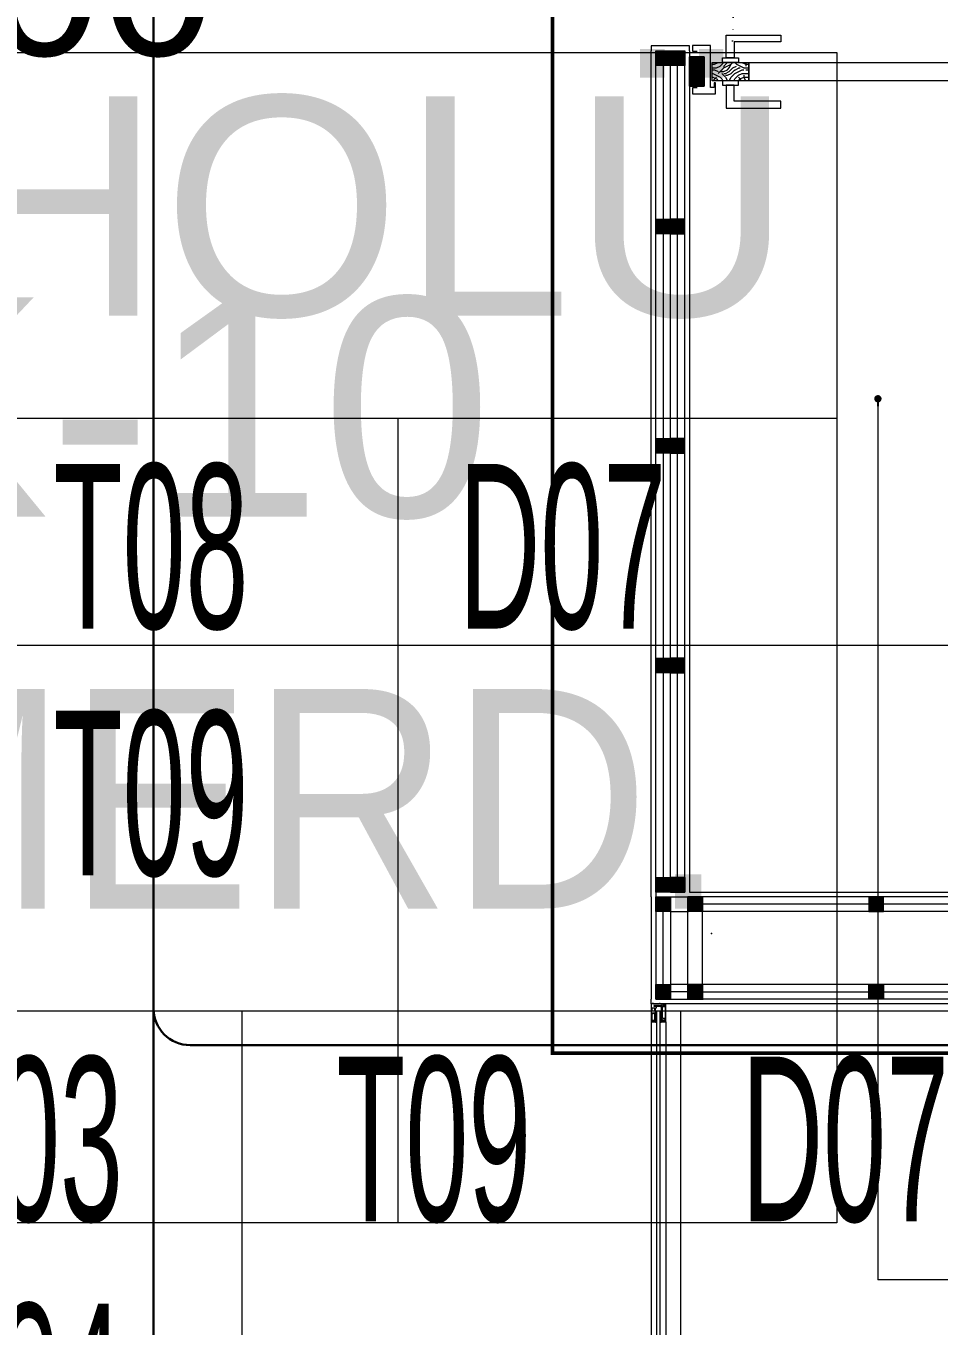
# Model space of a CAD drawing. Extents: x -9059 to 11889, y -1514 to 6575.
# Drawn here: x 3233.1 to 3482.8, y 3271.8 to 3627.2 of the extents above; entities that cross this region are included whole.
import ezdxf
from ezdxf.enums import TextEntityAlignment as Align

# ---------------------------------------------------------------- set-up
doc = ezdxf.new("R2010")
doc.units = 0
doc.header["$LTSCALE"] = 25
doc.header["$MEASUREMENT"] = 0
doc.linetypes.add('DOT2', pattern=[0.125, 0, -0.125])
doc.linetypes.add('HIDDEN2', pattern=[4.7625, 3.175, -1.5875])
doc.layers.get('0').update_dxf_attribs({"color": 9, "lineweight": 9})
for name, color, linetype, lineweight in [('06C', 9, 'Continuous', 9), ('06D', 9, 'Continuous', 9), ('09', 9, 'Continuous', 9), ('10', 9, 'Continuous', 9), ('11', 9, 'Continuous', 9), ('12', 9, 'Continuous', 9), ('15', 9, 'Continuous', 9), ('20', 9, 'DOT2', 9), ('21', 9, 'Continuous', 9), ('21 @ 20', 9, 'Continuous', 9), ('21_mahal200', 9, 'Continuous', 9), ('21_mahal200 @ 20', 9, 'Continuous', 9), ('33', 9, 'BATTING', 9), ('40A', 9, 'Continuous', 9), ('DATA TAVAN', 160, 'Continuous', 30)]:
    doc.layers.add(name, color=color, linetype=linetype, lineweight=lineweight)
doc.styles.add('Arial', font='arial.ttf', dxfattribs={"height": 2.5})
doc.styles.add('MuuM_TEXT-STANDART', font='ARIALN.TTF')
doc.linetypes.add('BATTING', pattern='A,0.0001,-0.1,[134,ltypeshp.shx,S=0.1,R=0,X=-0.1,Y=0],-0.2,[134,ltypeshp.shx,S=0.1,R=180,X=0.1,Y=0],-0.1', length=0.4001)
doc.dimstyles.new('MuuM_Annotative', dxfattribs={"dimscale": 0.1, "dimtxt": 2, "dimasz": 1, "dimexe": 1, "dimexo": 1, "dimgap": 1, "dimtad": 1, "dimdec": 1, "dimrnd": 0.5, "dimdsep": 46, "dimtxsty": 'MuuM_TEXT-STANDART', "dimblk": 'ARCHTICK', "dimcen": 0, "dimdle": 0.15, "dimclrd": 256, "dimclre": 256, "dimclrt": 256, "dimadec": 0, "dimazin": 0, "dimtfac": 5, "dimtdec": 1, "dimtix": 1, "dimtmove": 2, "dimatfit": 3, "dimldrblk": 'DOT', "dimfxl": 3, "dimfxlon": 1, "dimtolj": 1, "dimlwd": -1, "dimlwe": -1, "dimarcsym": 0})
pattern_1 = [(315, (11290.76135, -1147.90939), (-0.0883883476, -0.0883883476), []), (225, (11290.76135, -1147.90939), (-0.0883883476, 0.0883883476), [])]

# ---------------------------------------------------------------- blocks, each defined once
blk = doc.blocks.new('_ArchTick')
at = {"color": 0, "linetype": 'ByBlock', "const_width": 0.15}
blk.add_lwpolyline([(-0.5, -0.5), (0.5, 0.5)], dxfattribs=at)
blk = doc.blocks.new('_Dot')
at = {"color": 0, "linetype": 'ByBlock', "lineweight": -2}
blk.add_line((-0.5, 0), (-1, 0), dxfattribs=at)
at = {"color": 0, "linetype": 'ByBlock', "const_width": 0.5}
blk.add_lwpolyline([(-0.25, 0, 1), (0.25, 0, 1)], format="xyb", close=True, dxfattribs=at)
blk = doc.blocks.new('0a_roomno2')
blk.add_lwpolyline([(30, -16), (0, -16), (0, 0), (30, 0)], close=True)
for points in [[(0, 0), (30, 0)], [(0, -5), (30, -5)], [(18, -5), (18, -16)], [(24, -5), (24, -16)]]:
    blk.add_lwpolyline(points)
at = {"layer": '40A'}
blk.add_lwpolyline([(0, 0), (30, 0)], dxfattribs=at)
at = {"style": 'Arial'}
blk.add_attdef('ODANO', (0, 1.505), '', height=3, dxfattribs=at)
blk.add_attdef('MEKANADI', text='', height=3, dxfattribs=at).set_placement((0.525, -4.75), align=Align.BOTTOM_LEFT)
at = {"style": 'MuuM_TEXT-STANDART', "width": 0.6}
for tag, p in [('YER01', (15, -7)), ('TAVAN01', (20.625, -7)), ('DUVAR01', (26.25, -7)), ('YER02', (15, -10.375)), ('TAVAN02', (20.625, -10.375)), ('DUVAR02', (26.25, -10.375)), ('YER03', (15, -13.75)), ('TAVAN03', (20.625, -13.75)), ('DUVAR03', (26.25, -13.75))]:
    blk.add_attdef(tag, text='', height=2.25, dxfattribs=at).set_placement(p, align=Align.MIDDLE_CENTER)
at = {"style": 'MuuM_TEXT-STANDART'}
blk.add_attdef('M2', text='', height=2.25, dxfattribs=at).set_placement((1.323, -7.805), align=Align.MIDDLE_LEFT)
at = {"style": 'MuuM_TEXT-STANDART', "width": 0.6}
blk.add_attdef('TEMIZTAVANYUKSEKLIGI', text='', height=2.25, dxfattribs=at).set_placement((2.7, -13.162), align=Align.MIDDLE_LEFT)
blk = doc.blocks.new('*U1263')
at = {"layer": '21_mahal200 @ 20'}
ref = blk.add_blockref('0a_roomno2', (2854.81, 3619.96), dxfattribs=dict(at, xscale=20, yscale=20, zscale=20))
ref.add_attrib('MEKANADI', 'YANGIN HOLÜ', dxfattribs={"layer": '0', "height": 60, "style": 'Arial'}).set_placement((2865.31, 3529.96), align=Align.BOTTOM_LEFT)
ref.add_attrib('TAVAN01', 'T08', dxfattribs={"layer": '0', "height": 45, "style": 'MuuM_TEXT-STANDART', "width": 0.6}).set_placement((3267.31, 3484.96), align=Align.MIDDLE_CENTER)
ref.add_attrib('DUVAR01', 'D07', dxfattribs={"layer": '0', "height": 45, "style": 'MuuM_TEXT-STANDART', "width": 0.6}).set_placement((3379.81, 3484.96), align=Align.MIDDLE_CENTER)
ref.add_attrib('TAVAN02', 'T09', dxfattribs={"layer": '0', "height": 45, "style": 'MuuM_TEXT-STANDART', "width": 0.6}).set_placement((3267.31, 3417.46), align=Align.MIDDLE_CENTER)
blk = doc.blocks.new('0a_elevationtarget-p')
at = {"style": 'Arial'}
blk.add_attdef('BITMISKOT', text='', height=2, dxfattribs=at).set_placement((4.5, 0), align=Align.BOTTOM_LEFT)
blk.add_attdef('KABAKOT', text='', height=2, dxfattribs=at).set_placement((4.5, -0.592), align=Align.TOP_LEFT)
blk = doc.blocks.new('*U1268')
at = {"layer": '21 @ 20'}
ref = blk.add_blockref('0a_elevationtarget-p', (2946.77, 3670.96), dxfattribs=dict(at, xscale=20, yscale=20, zscale=20))
ref.add_attrib('KABAKOT', 'KK -%%p0.00', dxfattribs={"layer": '0', "height": 40, "style": 'Arial'}).set_placement((3036.77, 3659.12), align=Align.TOP_LEFT)
blk = doc.blocks.new('prf-10x10')
h = blk.add_hatch(color=255)
h.dxf.hatch_style = 1
h.paths.add_polyline_path([(-5, -5), (5, -5), (5, 5), (-5, 5)])
at = {"layer": '10'}
blk.add_lwpolyline([(-5, -5), (5, -5), (5, 5), (-5, 5)], close=True, dxfattribs=at)
blk = doc.blocks.new('*U984')
at = {"layer": '06D'}
for points in [[(0, 4), (28, 4)], [(0, 0), (28, 0)]]:
    blk.add_lwpolyline(points, dxfattribs=at)
at = {"layer": '11'}
blk.add_lwpolyline([(0, 5.25), (28, 5.25)], dxfattribs=at)
at = {"layer": '10', "xscale": 0.4, "yscale": 0.4, "rotation": 270}
for p in [(2, 2), (26, 2)]:
    blk.add_blockref('prf-10x10', p, dxfattribs=at)
blk = doc.blocks.new('p-profil-birim')
h = blk.add_hatch(color=255)
h.dxf.hatch_style = 1
h.paths.add_polyline_path([(0, 0), (10, 0), (10, 10), (0, 10)])
blk.add_lwpolyline([(0, 0), (10, 0), (10, 10), (0, 10)], close=True)
at = {"layer": '10'}
for points in [[(0, 10), (10, 10), (10, 0), (0, 0)], [(0, 10), (10, 10), (10, 0), (0, 0)], [(0, 0), (10, 0), (10, 10), (0, 10)], [(0.5, 9.5), (9.5, 9.5), (9.5, 0.5), (0.5, 0.5)]]:
    blk.add_lwpolyline(points, close=True, dxfattribs=at)
blk = doc.blocks.new('p-kapı kolu')
for points in [[(2.2, 0), (2.2, -1.25), (-2.2, -1.25), (-2.2, 0), (2.2, 0)], [(1.225, -1.25), (1.225, -7.5), (-13.775, -7.5), (-13.775, -5.625), (-1.025, -5.625), (-1.025, -5.625), (-1.025, -1.25), (1.225, -1.25)]]:
    blk.add_lwpolyline(points)
blk = doc.blocks.new('P-AH-01-1001')
at = {"layer": '09'}
h = blk.add_hatch(dxfattribs=at)
h.set_pattern_fill('LOGEND', color=256, scale=10, style=0)
h.set_pattern_definition([(2e-15, (-99162.212, -3118.098), (10, 10), [3, -7]), (2e-15, (-99162.212, -3117.598), (10, 10), [3, -7]), (2e-15, (-99161.712, -3116.598), (10, 10), [2, -8]), (2e-15, (-99161.212, -3115.598), (10, 10), [1.5, -8.5]), (2e-15, (-99161.212, -3114.598), (10, 10), [1, -9]), (2e-15, (-99163.712, -3113.598), (10, 10), [0.5, -2.5, 0.5, -6.5]), (2e-15, (-99162.212, -3113.098), (10, 10), [0.5, -4, 1.5, -4]), (2e-15, (-99160.212, -3112.598), (10, 10), [0.5, -0.5, 0.5, -8.5]), (2e-15, (-99160.712, -3112.098), (10, 10), [0.5, -9.5]), (2e-15, (-99161.212, -3111.098), (10, 10), [1.5, -8.5]), (2e-15, (-99161.212, -3110.098), (10, 10), [2, -8]), (2e-15, (-99161.712, -3109.098), (10, 10), [2.5, -3, 0.5, -4]), (90, (-99165.712, -3115.098), (-10, 10), [0.5, -1, 2.5, -6]), (90, (-99165.212, -3114.098), (-10, 10), [0.5, -0.5, 1.5, -7.5]), (90, (-99164.712, -3110.098), (-10, 10), [1, -9]), (90, (-99164.212, -3114.098), (-10, 10), [2, -3, 0.5, -4.5]), (90, (-99163.712, -3108.598), (-10, 10), [0.5, -9.5]), (90, (-99163.212, -3113.598), (-10, 10), [1.5, -8.5]), (90, (-99162.212, -3113.098), (-10, 10), [1, -9]), (90, (-99161.212, -3113.098), (-10, 10), [0.5, -1.5, 1.5, -6.5]), (90, (-99160.712, -3112.598), (-10, 10), [0.5, -9.5]), (90, (-99160.212, -3114.598), (-10, 10), [1.4, -8.6]), (90, (-99159.712, -3116.598), (-10, 10), [1, -9]), (90, (-99158.712, -3112.598), (-10, 10), [0.5, -9.5]), (90, (-99157.712, -3113.098), (-10, 10), [1.5, -8.5]), (90, (-99156.712, -3113.098), (-10, 10), [1.5, -8.5]), (45, (-99158.212, -3117.0976), (1e-15, 10), [0.7071, -0.7071, 0.7071, -12.0208356]), (45, (-99160.212, -3114.5976), (1e-15, 10), [1.4142, -12.7279356]), (45, (-99164.212, -3109.5976), (1e-15, 10), [1.4142, -12.7279356]), (45, (-99162.212, -3112.0976), (1e-15, 10), [1.4142, -12.7279356]), (45, (-99161.712, -3114.0976), (1e-15, 10), [1.4142, -12.7279356]), (45, (-99158.712, -3116.0976), (1e-15, 10), [1.4142, -12.7279356]), (45, (-99159.712, -3115.5976), (1e-15, 10), [2.12132, -12.0208156]), (45, (-99162.712, -3111.0976), (1e-15, 10), [0.7071, -13.4350356]), (45, (-99163.212, -3110.0976), (1e-15, 10), [0.7071, -13.4350356]), (45, (-99159.212, -3110.0976), (1e-15, 10), [0.7071, -13.4350356]), (45, (-99163.212, -3115.0976), (1e-15, 10), [0.7071, -13.4350356]), (45, (-99157.712, -3111.5976), (1e-15, 10), [0.7071, -13.4350356]), (45, (-99161.212, -3112.5976), (1e-15, 10), [0.7071, -13.4350356]), (45, (-99160.212, -3111.5976), (1e-15, 10), [0.7071, -13.4350356]), (135, (-99160.712, -3113.5976), (-10, 1e-15), [0.7071, -0.7071, 2.12132, -10.6066156]), (135, (-99159.212, -3113.5976), (-10, 1e-15), [0.7071, -13.4350356]), (135, (-99159.212, -3117.0976), (-10, 1e-15), [0.7071, -13.4350356]), (135, (-99161.212, -3114.5976), (-10, 1e-15), [0.7071, -13.4350356]), (135, (-99159.712, -3112.5976), (-10, 1e-15), [0.7071, -13.4350356]), (135, (-99162.212, -3115.0976), (-10, 1e-15), [0.7071, -13.4350356]), (135, (-99158.212, -3115.0976), (-10, 1e-15), [0.7071, -13.4350356]), (135, (-99165.212, -3118.0976), (-10, 1e-15), [0.7071, -13.4350356]), (135, (-99164.712, -3117.5976), (-10, 1e-15), [1.4142, -12.7279356]), (135, (-99164.212, -3117.0976), (-10, 1e-15), [1.4142, -12.7279356]), (135, (-99163.212, -3117.0976), (-10, 1e-15), [1.4142, -12.7279356]), (135, (-99162.712, -3116.0976), (-10, 1e-15), [1.4142, -12.7279356]), (135, (-99158.712, -3112.0976), (-10, 1e-15), [1.4142, -12.7279356]), (135, (-99156.712, -3117.0976), (-10, 1e-15), [1.4142, -12.7279356]), (135, (-99156.212, -3109.0976), (-10, 1e-15), [1.4142, -12.7279356]), (135, (-99156.212, -3110.0976), (-10, 1e-15), [1.4142, -12.7279356]), (135, (-99157.212, -3110.5976), (-10, 1e-15), [1.4142, -12.7279356]), (135, (-99164.212, -3110.5976), (-10, 1e-15), [2.12132, -12.0208156]), (135, (-99157.712, -3111.5976), (-10, 1e-15), [2.12132, -12.0208156]), (26.565051, (-99163.212, -3108.5976), (10, 4e-09), [1.118, -21.2426798]), (26.565051, (-99163.212, -3113.5976), (10, 4e-09), [1.118, -21.2426798]), (26.565051, (-99162.212, -3110.5976), (10, 4e-09), [1.118, -21.2426798]), (26.565051, (-99159.212, -3117.5976), (10, 4e-09), [1.118, -21.2426798]), (26.565051, (-99159.712, -3116.5976), (10, 4e-09), [1.118, -21.2426798]), (26.565051, (-99162.712, -3114.5976), (10, 4e-09), [1.118, -21.2426798]), (26.565051, (-99162.712, -3109.5976), (10, 4e-09), [1.118, -21.2426798]), (26.565051, (-99159.712, -3112.5976), (10, 4e-09), [2.236, -20.1246798]), (63.434949, (-99159.712, -3111.0976), (5e-10, 10), [1.118, -21.2426798]), (63.434949, (-99158.212, -3114.0976), (5e-10, 10), [1.118, -21.2426798]), (63.434949, (-99163.212, -3112.0976), (5e-10, 10), [1.118, -21.2426798]), (63.434949, (-99165.212, -3111.5976), (5e-10, 10), [1.118, -21.2426798]), (63.434949, (-99159.212, -3113.5976), (5e-10, 10), [1.118, -21.2426798]), (63.434949, (-99160.212, -3113.5976), (5e-10, 10), [1.118, -21.2426798]), (63.434949, (-99164.212, -3112.0976), (5e-10, 10), [2.236, -20.1246798]), (63.434949, (-99156.712, -3115.5976), (5e-10, 10), [2.236, -20.1246798]), (63.434949, (-99157.712, -3115.0976), (5e-10, 10), [2.236, -20.1246798]), (116.565051, (-99165.712, -3116.5976), (-4e-09, 10), [1.118, -21.2426798]), (116.565051, (-99165.712, -3111.0976), (-4e-09, 10), [1.118, -21.2426798]), (116.565051, (-99163.712, -3118.0976), (-4e-09, 10), [1.118, -21.2426798]), (116.565051, (-99164.712, -3109.0976), (-4e-09, 10), [1.118, -21.2426798]), (116.565051, (-99163.712, -3115.0976), (-4e-09, 10), [1.118, -21.2426798]), (116.565051, (-99161.712, -3114.0976), (-4e-09, 10), [1.118, -21.2426798]), (116.565051, (-99160.712, -3112.0976), (-4e-09, 10), [1.118, -21.2426798]), (116.565051, (-99165.212, -3116.0976), (3.21e-06, 10.0000016), [1.118, -21.2426798]), (116.565051, (-99162.712, -3114.5976), (-4e-09, 10), [1.118, -21.2426798]), (116.565051, (-99159.712, -3115.5976), (-4e-09, 10), [1.118, -21.2426798]), (116.565051, (-99158.712, -3114.5976), (-4e-09, 10), [1.118, -21.2426798]), (116.565051, (-99156.712, -3111.5976), (-4e-09, 10), [1.118, -21.2426798]), (116.565051, (-99164.212, -3108.5976), (-4e-09, 10), [1.118, -21.2426798]), (116.565051, (-99165.712, -3109.0976), (-4e-09, 10), [2.236, -20.1246798]), (116.565051, (-99164.212, -3116.0976), (-4e-09, 10), [2.236, -20.1246798]), (153.434949, (-99165.712, -3117.5976), (-10, 5e-10), [1.118, -21.2426798]), (153.434949, (-99157.212, -3118.0976), (-10, 5e-10), [1.118, -21.2426798]), (153.434949, (-99157.712, -3113.0976), (-10, 5e-10), [1.118, -21.2426798]), (153.434949, (-99161.712, -3116.5976), (-10, 5e-10), [1.118, -21.2426798]), (153.434949, (-99162.212, -3117.5976), (-10, 5e-10), [1.118, -21.2426798]), (153.434949, (-99161.212, -3115.5976), (-10, 5e-10), [1.118, -21.2426798]), (153.434949, (-99158.212, -3109.5976), (-10, 5e-10), [1.118, -21.2426798]), (153.434949, (-99157.212, -3109.0976), (-10, 5e-10), [2.236, -20.1246798])])
h.paths.add_polyline_path([(3.3, -4.8), (-1.7, -4.8), (-1.7, -14.8), (3.3, -14.8)])
h = blk.add_hatch(dxfattribs=at)
h.set_pattern_fill('LOGEND', color=256, scale=10, style=0)
h.set_pattern_definition([(2e-15, (-99162.212, -3205.098), (10, 10), [3, -7]), (2e-15, (-99162.212, -3204.598), (10, 10), [3, -7]), (2e-15, (-99161.712, -3203.598), (10, 10), [2, -8]), (2e-15, (-99161.212, -3202.598), (10, 10), [1.5, -8.5]), (2e-15, (-99161.212, -3201.598), (10, 10), [1, -9]), (2e-15, (-99163.712, -3200.598), (10, 10), [0.5, -2.5, 0.5, -6.5]), (2e-15, (-99162.212, -3200.098), (10, 10), [0.5, -4, 1.5, -4]), (2e-15, (-99160.212, -3199.598), (10, 10), [0.5, -0.5, 0.5, -8.5]), (2e-15, (-99160.712, -3199.098), (10, 10), [0.5, -9.5]), (2e-15, (-99161.212, -3198.098), (10, 10), [1.5, -8.5]), (2e-15, (-99161.212, -3197.098), (10, 10), [2, -8]), (2e-15, (-99161.712, -3196.098), (10, 10), [2.5, -3, 0.5, -4]), (90, (-99165.712, -3202.098), (-10, 10), [0.5, -1, 2.5, -6]), (90, (-99165.212, -3201.098), (-10, 10), [0.5, -0.5, 1.5, -7.5]), (90, (-99164.712, -3197.098), (-10, 10), [1, -9]), (90, (-99164.212, -3201.098), (-10, 10), [2, -3, 0.5, -4.5]), (90, (-99163.712, -3195.598), (-10, 10), [0.5, -9.5]), (90, (-99163.212, -3200.598), (-10, 10), [1.5, -8.5]), (90, (-99162.212, -3200.098), (-10, 10), [1, -9]), (90, (-99161.212, -3200.098), (-10, 10), [0.5, -1.5, 1.5, -6.5]), (90, (-99160.712, -3199.598), (-10, 10), [0.5, -9.5]), (90, (-99160.212, -3201.598), (-10, 10), [1.4, -8.6]), (90, (-99159.712, -3203.598), (-10, 10), [1, -9]), (90, (-99158.712, -3199.598), (-10, 10), [0.5, -9.5]), (90, (-99157.712, -3200.098), (-10, 10), [1.5, -8.5]), (90, (-99156.712, -3200.098), (-10, 10), [1.5, -8.5]), (45, (-99158.212, -3204.0976), (1e-15, 10), [0.7071, -0.7071, 0.7071, -12.0208356]), (45, (-99160.212, -3201.5976), (1e-15, 10), [1.4142, -12.7279356]), (45, (-99164.212, -3196.5976), (1e-15, 10), [1.4142, -12.7279356]), (45, (-99162.212, -3199.0976), (1e-15, 10), [1.4142, -12.7279356]), (45, (-99161.712, -3201.0976), (1e-15, 10), [1.4142, -12.7279356]), (45, (-99158.712, -3203.0976), (1e-15, 10), [1.4142, -12.7279356]), (45, (-99159.712, -3202.5976), (1e-15, 10), [2.12132, -12.0208156]), (45, (-99162.712, -3198.0976), (1e-15, 10), [0.7071, -13.4350356]), (45, (-99163.212, -3197.0976), (1e-15, 10), [0.7071, -13.4350356]), (45, (-99159.212, -3197.0976), (1e-15, 10), [0.7071, -13.4350356]), (45, (-99163.212, -3202.0976), (1e-15, 10), [0.7071, -13.4350356]), (45, (-99157.712, -3198.5976), (1e-15, 10), [0.7071, -13.4350356]), (45, (-99161.212, -3199.5976), (1e-15, 10), [0.7071, -13.4350356]), (45, (-99160.212, -3198.5976), (1e-15, 10), [0.7071, -13.4350356]), (135, (-99160.712, -3200.5976), (-10, 1e-15), [0.7071, -0.7071, 2.12132, -10.6066156]), (135, (-99159.212, -3200.5976), (-10, 1e-15), [0.7071, -13.4350356]), (135, (-99159.212, -3204.0976), (-10, 1e-15), [0.7071, -13.4350356]), (135, (-99161.212, -3201.5976), (-10, 1e-15), [0.7071, -13.4350356]), (135, (-99159.712, -3199.5976), (-10, 1e-15), [0.7071, -13.4350356]), (135, (-99162.212, -3202.0976), (-10, 1e-15), [0.7071, -13.4350356]), (135, (-99158.212, -3202.0976), (-10, 1e-15), [0.7071, -13.4350356]), (135, (-99165.212, -3205.0976), (-10, 1e-15), [0.7071, -13.4350356]), (135, (-99164.712, -3204.5976), (-10, 1e-15), [1.4142, -12.7279356]), (135, (-99164.212, -3204.0976), (-10, 1e-15), [1.4142, -12.7279356]), (135, (-99163.212, -3204.0976), (-10, 1e-15), [1.4142, -12.7279356]), (135, (-99162.712, -3203.0976), (-10, 1e-15), [1.4142, -12.7279356]), (135, (-99158.712, -3199.0976), (-10, 1e-15), [1.4142, -12.7279356]), (135, (-99156.712, -3204.0976), (-10, 1e-15), [1.4142, -12.7279356]), (135, (-99156.212, -3196.0976), (-10, 1e-15), [1.4142, -12.7279356]), (135, (-99156.212, -3197.0976), (-10, 1e-15), [1.4142, -12.7279356]), (135, (-99157.212, -3197.5976), (-10, 1e-15), [1.4142, -12.7279356]), (135, (-99164.212, -3197.5976), (-10, 1e-15), [2.12132, -12.0208156]), (135, (-99157.712, -3198.5976), (-10, 1e-15), [2.12132, -12.0208156]), (26.565051, (-99163.212, -3195.5976), (10, 4e-09), [1.118, -21.2426798]), (26.565051, (-99163.212, -3200.5976), (10, 4e-09), [1.118, -21.2426798]), (26.565051, (-99162.212, -3197.5976), (10, 4e-09), [1.118, -21.2426798]), (26.565051, (-99159.212, -3204.5976), (10, 4e-09), [1.118, -21.2426798]), (26.565051, (-99159.712, -3203.5976), (10, 4e-09), [1.118, -21.2426798]), (26.565051, (-99162.712, -3201.5976), (10, 4e-09), [1.118, -21.2426798]), (26.565051, (-99162.712, -3196.5976), (10, 4e-09), [1.118, -21.2426798]), (26.565051, (-99159.712, -3199.5976), (10, 4e-09), [2.236, -20.1246798]), (63.434949, (-99159.712, -3198.0976), (5e-10, 10), [1.118, -21.2426798]), (63.434949, (-99158.212, -3201.0976), (5e-10, 10), [1.118, -21.2426798]), (63.434949, (-99163.212, -3199.0976), (5e-10, 10), [1.118, -21.2426798]), (63.434949, (-99165.212, -3198.5976), (5e-10, 10), [1.118, -21.2426798]), (63.434949, (-99159.212, -3200.5976), (5e-10, 10), [1.118, -21.2426798]), (63.434949, (-99160.212, -3200.5976), (5e-10, 10), [1.118, -21.2426798]), (63.434949, (-99164.212, -3199.0976), (5e-10, 10), [2.236, -20.1246798]), (63.434949, (-99156.712, -3202.5976), (5e-10, 10), [2.236, -20.1246798]), (63.434949, (-99157.712, -3202.0976), (5e-10, 10), [2.236, -20.1246798]), (116.565051, (-99165.712, -3203.5976), (-4e-09, 10), [1.118, -21.2426798]), (116.565051, (-99165.712, -3198.0976), (-4e-09, 10), [1.118, -21.2426798]), (116.565051, (-99163.712, -3205.0976), (-4e-09, 10), [1.118, -21.2426798]), (116.565051, (-99164.712, -3196.0976), (-4e-09, 10), [1.118, -21.2426798]), (116.565051, (-99163.712, -3202.0976), (-4e-09, 10), [1.118, -21.2426798]), (116.565051, (-99161.712, -3201.0976), (-4e-09, 10), [1.118, -21.2426798]), (116.565051, (-99160.712, -3199.0976), (-4e-09, 10), [1.118, -21.2426798]), (116.565051, (-99165.212, -3203.0976), (3.21e-06, 10.0000016), [1.118, -21.2426798]), (116.565051, (-99162.712, -3201.5976), (-4e-09, 10), [1.118, -21.2426798]), (116.565051, (-99159.712, -3202.5976), (-4e-09, 10), [1.118, -21.2426798]), (116.565051, (-99158.712, -3201.5976), (-4e-09, 10), [1.118, -21.2426798]), (116.565051, (-99156.712, -3198.5976), (-4e-09, 10), [1.118, -21.2426798]), (116.565051, (-99164.212, -3195.5976), (-4e-09, 10), [1.118, -21.2426798]), (116.565051, (-99165.712, -3196.0976), (-4e-09, 10), [2.236, -20.1246798]), (116.565051, (-99164.212, -3203.0976), (-4e-09, 10), [2.236, -20.1246798]), (153.434949, (-99165.712, -3204.5976), (-10, 5e-10), [1.118, -21.2426798]), (153.434949, (-99157.212, -3205.0976), (-10, 5e-10), [1.118, -21.2426798]), (153.434949, (-99157.712, -3200.0976), (-10, 5e-10), [1.118, -21.2426798]), (153.434949, (-99161.712, -3203.5976), (-10, 5e-10), [1.118, -21.2426798]), (153.434949, (-99162.212, -3204.5976), (-10, 5e-10), [1.118, -21.2426798]), (153.434949, (-99161.212, -3202.5976), (-10, 5e-10), [1.118, -21.2426798]), (153.434949, (-99158.212, -3196.5976), (-10, 5e-10), [1.118, -21.2426798]), (153.434949, (-99157.212, -3196.0976), (-10, 5e-10), [2.236, -20.1246798])])
h.paths.add_polyline_path([(3.3, -91.8), (-1.7, -91.8), (-1.7, -101.8), (3.3, -101.8)])
at = {"layer": '10'}
for points in [[(5.16, -1), (5.16, 0.6), (6.86, 0.6), (6.86, -5.4), (3.86, -5.4), (3.86, -5), (5.16, -5), (5.16, -4), (-6.34, -4), (-6.34, 1), (-4.84, 1), (-4.84, -0.3)], [(1.17, -4.5), (-1.83, -4.5), (-2.51, -5.97)], [(5.26, -105.9), (5.26, -107.2), (6.86, -107.2), (6.86, -100.9), (3.86, -100.9), (3.86, -101.3), (5.16, -101.3), (5.16, -102.3), (-6.34, -102.3), (-6.34, -107.2), (-4.74, -107.2), (-4.74, -105.9)]]:
    blk.add_lwpolyline(points, dxfattribs=at)
blk.add_circle((-2.83, -6.65), 0.75, dxfattribs=at)
at = {"layer": '12'}
for points in [[(3.3, -4.8), (3.3, -14.8), (-1.7, -14.8), (-1.7, -4.8)], [(3.3, -91.8), (-1.7, -91.8), (-1.7, -14.8), (3.3, -14.8)], [(3.3, -91.8), (3.3, -101.8), (-1.7, -101.8), (-1.7, -91.8)]]:
    blk.add_lwpolyline(points, close=True, dxfattribs=at)
at = {"layer": '20', "ltscale": 20}
blk.add_lwpolyline([(-2.83, -6.65), (-92.83, -6.65)], dxfattribs=at)
at = {"layer": '20'}
blk.add_lwpolyline([(-92.83, -6.65), (-3.58, -6.65)], dxfattribs=at)
blk.add_arc((-8.48, -11.73), 84.5, 176.5543, 274.6054, dxfattribs=at)
at = {"layer": '06C', "extrusion": (0, 0, -1), "xscale": -1, "zscale": -1, "rotation": 90}
blk.add_blockref('p-kapı kolu', (1.7, -96.8), dxfattribs=at)
at = {"layer": '06C', "xscale": -1, "rotation": 90}
blk.add_blockref('p-kapı kolu', (3.3, -96.8), dxfattribs=at)
blk = doc.blocks.new('*U1273')
at = {"layer": '21_mahal200 @ 20'}
ref = blk.add_blockref('0a_roomno2', (2932.13, 3457.91), dxfattribs=dict(at, xscale=20, yscale=20, zscale=20))
ref.add_attrib('ODANO', 'PRS-ZK-10', (2932.13, 3493.01), dxfattribs={"layer": '0', "height": 60, "style": 'Arial'})
ref.add_attrib('MEKANADI', 'M03 Y.MERD.', dxfattribs={"layer": '0', "height": 60, "style": 'Arial', "width": 0.9}).set_placement((2942.63, 3367.91), align=Align.BOTTOM_LEFT)
ref.add_attrib('YER01', 'Y03', dxfattribs={"layer": '0', "height": 45, "style": 'MuuM_TEXT-STANDART', "width": 0.6}).set_placement((3232.13, 3322.91), align=Align.MIDDLE_CENTER)
ref.add_attrib('TAVAN01', 'T09', dxfattribs={"layer": '0', "height": 45, "style": 'MuuM_TEXT-STANDART', "width": 0.6}).set_placement((3344.63, 3322.91), align=Align.MIDDLE_CENTER)
ref.add_attrib('DUVAR01', 'D07', dxfattribs={"layer": '0', "height": 45, "style": 'MuuM_TEXT-STANDART', "width": 0.6}).set_placement((3457.13, 3322.91), align=Align.MIDDLE_CENTER)
ref.add_attrib('YER02', 'Y04', dxfattribs={"layer": '0', "height": 45, "style": 'MuuM_TEXT-STANDART', "width": 0.6}).set_placement((3232.13, 3255.41), align=Align.MIDDLE_CENTER)

msp = doc.modelspace()

# ---------------------------------------------------------------- hatches: boundary and pattern name
h = msp.add_hatch(color=255)
h.dxf.hatch_style = 1
h.paths.add_polyline_path([(3405.31, 3574.37), (3405.31, 3570.37), (3409.31, 3570.37), (3409.31, 3574.37)])
h = msp.add_hatch(color=255)
h.dxf.hatch_style = 1
h.paths.add_polyline_path([(3409.31, 3574.37), (3409.31, 3570.37), (3413.31, 3570.37), (3413.31, 3574.37)])
h = msp.add_hatch(color=255)
h.dxf.hatch_style = 1
h.paths.add_polyline_path([(3405.31, 3514.37), (3405.31, 3510.37), (3409.31, 3510.37), (3409.31, 3514.37)])
h = msp.add_hatch(color=255)
h.dxf.hatch_style = 1
h.paths.add_polyline_path([(3409.31, 3514.37), (3409.31, 3510.37), (3413.31, 3510.37), (3413.31, 3514.37)])
h = msp.add_hatch(color=255)
h.dxf.hatch_style = 1
h.paths.add_polyline_path([(3405.31, 3454.37), (3405.31, 3450.37), (3409.31, 3450.37), (3409.31, 3454.37)])
h = msp.add_hatch(color=255)
h.dxf.hatch_style = 1
h.paths.add_polyline_path([(3409.31, 3454.37), (3409.31, 3450.37), (3413.31, 3450.37), (3413.31, 3454.37)])
h = msp.add_hatch(color=255)
h.dxf.hatch_style = 1
h.paths.add_polyline_path([(3405.31, 3394.37), (3405.31, 3390.37), (3409.31, 3390.37), (3409.31, 3394.37)])
h = msp.add_hatch(color=255)
h.dxf.hatch_style = 1
h.paths.add_polyline_path([(3409.31, 3394.37), (3409.31, 3390.37), (3413.31, 3390.37), (3413.31, 3394.37)])
h = msp.add_hatch(color=255)
h.dxf.hatch_style = 1
h.paths.add_polyline_path([(3463.56, 3385.12), (3467.56, 3385.12), (3467.56, 3389.12), (3463.56, 3389.12)])
h = msp.add_hatch(color=255)
h.dxf.hatch_style = 1
h.paths.add_polyline_path([(3463.56, 3361.12), (3467.56, 3361.12), (3467.56, 3365.12), (3463.56, 3365.12)])
at = {"layer": '10'}
h = msp.add_hatch(dxfattribs=at)
h.set_pattern_fill('NET', color=256, angle=405, style=0)
h.set_pattern_definition([(315, (11296.52443, -1172.68898), (-0.0883883476, -0.0883883476), []), (225, (11296.52443, -1172.68898), (-0.0883883476, 0.0883883476), [])])
h.paths.add_polyline_path([(3404.98, 3359.98), (3406.05, 3359.98), (3406.05, 3359.8), (3404.98, 3359.8)])
h = msp.add_hatch(dxfattribs=at)
h.set_pattern_fill('NET', color=256, angle=405, style=0)
h.set_pattern_definition(pattern_1)
h.paths.add_polyline_path([(3405.18, 3355.36), (3405.18, 3355.31), (3405.08, 3355.27), (3405.03, 3355.27), (3405.03, 3355.29), (3404.9, 3355.29), (3404.9, 3355), (3405.03, 3355), (3405.03, 3355.04), (3405.18, 3354.99), (3405.17, 3354.91), (3405.55, 3354.73), (3405.55, 3354.84), (3405.5, 3354.84), (3405.31, 3355, 0.2599), (3405.55, 3355.08), (3405.55, 3355.33, 0.382682)])
h.paths.add_polyline_path([(3405.31, 3355.12), (3405.31, 3355.31, -2.16717)], flags=16)
h = msp.add_hatch(dxfattribs=at)
h.set_pattern_fill('NET', color=256, angle=405, style=0)
h.set_pattern_definition([(315, (11298.98048, -1151.63658), (-0.0883883476, -0.0883883476), []), (225, (11298.98048, -1151.63658), (-0.0883883476, 0.0883883476), [])])
h.paths.add_polyline_path([(3405.23, 3356.53), (3405.55, 3356.53), (3405.55, 3355.5), (3405.23, 3355.5)])
h = msp.add_hatch(dxfattribs=at)
h.set_pattern_fill('NET', color=256, angle=405, style=0)
h.set_pattern_definition([(315, (11292.47134, -1151.63658), (-0.0883883476, -0.0883883476), []), (225, (11292.47134, -1151.63658), (-0.0883883476, 0.0883883476), [])])
h.paths.add_polyline_path([(3406.59, 3356.53), (3406.88, 3356.53), (3406.88, 3355.5), (3406.59, 3355.5)])
h = msp.add_hatch(dxfattribs=at)
h.set_pattern_fill('NET', color=256, angle=405, style=0)
h.set_pattern_definition(pattern_1)
h.paths.add_polyline_path([(3406.95, 3355.36), (3406.95, 3355.31), (3407.06, 3355.27), (3407.1, 3355.27), (3407.1, 3355.29), (3407.23, 3355.29), (3407.23, 3355), (3407.1, 3355), (3407.1, 3355.04), (3406.95, 3354.99), (3406.96, 3354.91), (3406.59, 3354.73), (3406.59, 3354.84), (3406.63, 3354.84), (3406.82, 3355, -0.2599), (3406.59, 3355.08), (3406.59, 3355.33, -0.382682)])
h.paths.add_polyline_path([(3406.83, 3355.12), (3406.83, 3355.31, 2.16717)], flags=16)

# ---------------------------------------------------------------- linework, layer by layer
at = {"layer": '06D'}
for p, q in [((3404.06, 3354.91), (3404.06, 3213.03)), ((3408.06, 3354.91), (3408.06, 3213.04))]:
    msp.add_line(p, q, dxfattribs=at)
for points in [[(3409.31, 3390.37), (3409.31, 3620.37)], [(3409.31, 3390.37), (3409.31, 3620.37)], [(3409.31, 3389.12), (3414.31, 3389.12)], [(3409.31, 3385.12), (3414.31, 3385.12)], [(3708.81, 3365.12), (3708.81, 3385.12), (3414.06, 3385.12)], [(3414.06, 3365.12), (3414.06, 3385.12)], [(3418.06, 3365.12), (3418.06, 3385.12)], [(3414.31, 3365.12), (3409.31, 3365.12)], [(3707.56, 3365.12), (3414.06, 3365.12)]]:
    msp.add_lwpolyline(points, dxfattribs=at)
at = {"layer": '10'}
for points in [[(3405.31, 3570.37), (3405.31, 3574.37), (3409.31, 3574.37), (3409.31, 3570.37), (3405.31, 3570.37)], [(3409.31, 3574.37), (3409.31, 3570.37), (3413.31, 3570.37), (3413.31, 3574.37), (3409.31, 3574.37)], [(3405.31, 3510.37), (3405.31, 3514.37), (3409.31, 3514.37), (3409.31, 3510.37), (3405.31, 3510.37)], [(3409.31, 3514.37), (3409.31, 3510.37), (3413.31, 3510.37), (3413.31, 3514.37), (3409.31, 3514.37)], [(3405.31, 3450.37), (3405.31, 3454.37), (3409.31, 3454.37), (3409.31, 3450.37), (3405.31, 3450.37)], [(3409.31, 3454.37), (3409.31, 3450.37), (3413.31, 3450.37), (3413.31, 3454.37), (3409.31, 3454.37)], [(3405.31, 3390.37), (3405.31, 3394.37), (3409.31, 3394.37), (3409.31, 3390.37), (3405.31, 3390.37)], [(3409.31, 3394.37), (3409.31, 3390.37), (3413.31, 3390.37), (3413.31, 3394.37), (3409.31, 3394.37)], [(3463.56, 3385.12), (3467.56, 3385.12), (3467.56, 3389.12), (3463.56, 3389.12), (3463.56, 3385.12)], [(3467.56, 3361.12), (3463.56, 3361.12), (3463.56, 3365.12), (3467.56, 3365.12), (3467.56, 3361.12)], [(3404.98, 3359.8), (3404.98, 3359.98), (3406.05, 3359.98)], [(3406.05, 3359.8), (3406.05, 3359.98)], [(3407.91, 3355.06), (3407.46, 3355.06), (3407.46, 3355.38), (3407.17, 3355.38), (3407.17, 3355.46), (3406.95, 3355.36), (3406.95, 3355.31), (3407.06, 3355.27), (3407.1, 3355.27), (3407.1, 3355.29), (3407.35, 3355.29), (3407.35, 3355), (3407.1, 3355), (3407.1, 3355.04), (3406.95, 3354.99), (3406.96, 3354.91), (3408.06, 3354.91), (3408.06, 3359.87)], [(3404.5, 3357.16), (3404.5, 3357.32), (3404.27, 3357.32), (3404.27, 3355.11), (3404.5, 3355.11), (3404.5, 3355.41), (3405.03, 3355.41), (3405.03, 3357.31)], [(3405.23, 3357.9), (3406.88, 3357.9)], [(3405.57, 3356.53), (3405.23, 3356.53)], [(3405.23, 3355.5), (3405.23, 3355.5), (3405.57, 3355.5)], [(3406.57, 3356.53), (3406.88, 3356.53)], [(3407.17, 3355.46), (3407.17, 3355.5), (3406.57, 3355.5)], [(3407.23, 3355.29), (3407.23, 3355)], [(3404.9, 3355.27), (3404.9, 3355)], [(3405.18, 3354.9), (3405.55, 3354.73)], [(3405.31, 3355), (3405.5, 3354.84), (3405.55, 3354.84)], [(3406.82, 3355), (3406.63, 3354.84), (3406.59, 3354.84)], [(3406.96, 3354.91), (3406.59, 3354.73)]]:
    msp.add_lwpolyline(points, dxfattribs=at)
for points in [[(3407.04, 3359.8), (3406.52, 3359.8), (3406.52, 3359.98), (3406.38, 3359.98), (3406.38, 3359.8), (3404.74, 3359.8), (3404.74, 3359.98), (3404.3, 3359.98), (3404.3, 3359.86), (3404.06, 3359.86), (3404.06, 3354.9), (3405.18, 3354.9), (3405.18, 3355), (3405.01, 3355.05), (3405.01, 3355), (3404.63, 3355), (3404.63, 3355.27), (3405.18, 3355.27), (3405.18, 3355.43), (3405.23, 3355.46), (3405.23, 3358.71), (3405.52, 3358.78), (3405.52, 3359.08), (3404.92, 3359.08), (3404.92, 3359.4), (3407.04, 3359.4)], [(3405.08, 3357.95), (3405.08, 3358.63), (3404.38, 3358.63), (3404.35, 3358.7), (3404.26, 3358.7), (3404.26, 3357.9), (3404.4, 3357.9), (3404.46, 3357.95)]]:
    msp.add_lwpolyline(points, close=True, dxfattribs=at)
for points in [[(3406.88, 3355.5), (3406.88, 3358.75, 0.414214), (3406.55, 3359.08), (3405.52, 3359.08)], [(3407.74, 3355.81), (3407.29, 3355.81, -0.414214), (3407.19, 3355.91), (3407.19, 3359.16), (3407.92, 3359.16)], [(3408.06, 3359.87), (3407.92, 3359.87), (3407.92, 3359.53), (3407.44, 3359.53, 1), (3407.44, 3359.33)], [(3407.44, 3359.33, 0.305404), (3407.56, 3359.41, 5.773092)], [(3407.56, 3359.41), (3407.92, 3359.41), (3407.92, 3355.1), (3407.95, 3355.1, -0.561743), (3407.96, 3355.01, -0.595966), (3407.91, 3355.06, 2.204878)], [(3405.03, 3357.31), (3404.62, 3357.31), (3404.62, 3357.16, -1), (3404.5, 3357.16, 1)], [(3405.31, 3355.31), (3405.31, 3355.12, 1)], [(3406.83, 3355.31), (3406.83, 3355.12, -1)], [(3407.17, 3355.38), (3407.75, 3355.49, 0.833203), (3407.74, 3355.81, 0.447088)]]:
    msp.add_lwpolyline(points, format="xyb", dxfattribs=at)
for centre, radius, start, end in [((3405.35, 3355.14), 0.273, 35.9738, 126.4289), ((3405.39, 3355.22), 0.125, 229.5402, 130.4598), ((3406.79, 3355.14), 0.273, 53.5711, 144.0262), ((3406.75, 3355.22), 0.125, 49.5402, 310.4598), ((3405.36, 3355.25), 0.253, 258.6676, 324.1258), ((3406.77, 3355.25), 0.253, 215.8742, 281.3324)]:
    msp.add_arc(centre, radius, start, end, dxfattribs=at)
msp.add_point((3420.59, 3379.06), dxfattribs=at)
at = {"layer": '11'}
for points in [[(3414.56, 3620.37), (3414.56, 3621.77), (3404.06, 3621.77), (3404.06, 3620.37)], [(3404.06, 3390.37), (3404.06, 3620.37)], [(3405.31, 3620.37), (3413.31, 3620.37)], [(3405.31, 3390.37), (3405.31, 3620.37)], [(3413.31, 3390.37), (3413.31, 3620.37)], [(3414.56, 3620.37), (3414.56, 3390.37)], [(3576.81, 3611.37), (3576.81, 3389.12), (3414.06, 3389.12)], [(3414.56, 3390.37), (3575.56, 3390.37), (3575.56, 3610.37), (3518.56, 3610.37)], [(3404.06, 3389.12), (3404.06, 3390.37)], [(3405.31, 3390.37), (3405.31, 3361.12), (3418.31, 3361.12)], [(3414.31, 3359.87), (3404.06, 3359.87), (3404.06, 3361.12)], [(3707.56, 3361.12), (3414.06, 3361.12)], [(3707.56, 3359.87), (3414.06, 3359.87)]]:
    msp.add_lwpolyline(points, dxfattribs=at)
at = {"layer": '15'}
for p, q in [((3405.55, 3357.9), (3405.55, 3210.18)), ((3406.55, 3210.18), (3406.55, 3357.9))]:
    msp.add_line(p, q, dxfattribs=at)
at = {"layer": '21', "linetype": 'HIDDEN2', "ltscale": 0.1, "const_width": 1}
msp.add_lwpolyline([(3377.1, 3651.73), (3738.69, 3651.73), (3738.69, 3346.4), (3377.1, 3346.4)], close=True, dxfattribs=at)
at = {"layer": '21_mahal200'}
msp.add_lwpolyline([(4069.64, 3284.43), (3466.06, 3284.43)], dxfattribs=at)
at = {"layer": '33', "ltscale": 0.2}
for points in [[(3407.31, 3620.37), (3407.31, 3394.37)], [(3411.31, 3394.37), (3411.31, 3620.37)], [(3407.31, 3365.12), (3407.31, 3385.12)], [(3703.56, 3387.12), (3414.06, 3387.12)], [(3414.31, 3363.12), (3409.31, 3363.12)], [(3414.06, 3363.12), (3703.56, 3363.12)]]:
    msp.add_lwpolyline(points, dxfattribs=at)
at = {"layer": 'DATA TAVAN'}
for p, q in [((3268.01, 3358.56), (3268.01, 3803.97)), ((3268.01, 3329.62), (3268.01, 3372.82)), ((3278.01, 3348.56), (3583.97, 3348.56)), ((3268.01, 2802.85), (3268.01, 3338.56))]:
    msp.add_line(p, q, dxfattribs=at)
for centre, start, end in [((3278.01, 3358.56), 180, 270), ((3278.01, 3338.56), 90, 90)]:
    msp.add_arc(centre, 10, start, end, dxfattribs=at)

# ---------------------------------------------------------------- block references
at = {"rotation": 270}
msp.add_blockref('P-AH-01-1001', (3522.56, 3615.53), dxfattribs=at)
at = {"xscale": -1, "rotation": 90}
msp.add_blockref('*U984', (3409.31, 3389.12), dxfattribs=at)
at = {"layer": '10', "extrusion": (0, 0, -1), "xscale": 0.4, "yscale": 0.4, "zscale": -1}
for p in [(-3407.31, 3618.37), (-3411.31, 3618.37), (-3407.31, 3392.37), (-3411.31, 3392.37)]:
    msp.add_blockref('prf-10x10', p, dxfattribs=at)
at = {"layer": '10', "xscale": 0.4, "yscale": 0.4, "rotation": 270}
for p in [(3414.56, 3618.79), (3414.56, 3614.79)]:
    msp.add_blockref('p-profil-birim', p, dxfattribs=at)
at = {"layer": '10', "extrusion": (0, 0, -1), "xscale": 0.4, "yscale": 0.4, "zscale": -1, "rotation": 270}
for p in [(-3416.06, 3387.12), (-3416.06, 3363.12)]:
    msp.add_blockref('prf-10x10', p, dxfattribs=at)
at = {"layer": '21', "color": 6}
msp.add_blockref('*U1268', (0, 0), dxfattribs=at)
at = {"layer": '21_mahal200', "color": 6}
for name in ['*U1263', '*U1273']:
    msp.add_blockref(name, (0, 0), dxfattribs=at)

# ---------------------------------------------------------------- leaders
at = {"layer": '21_mahal200'}
msp.add_leader([(3466.06, 3525.28), (3466.06, 3284.43)], dimstyle='MuuM_Annotative', override={"dimscale": 0, "dimasz": 2}, dxfattribs=at)

doc.saveas('drawing.dxf')
